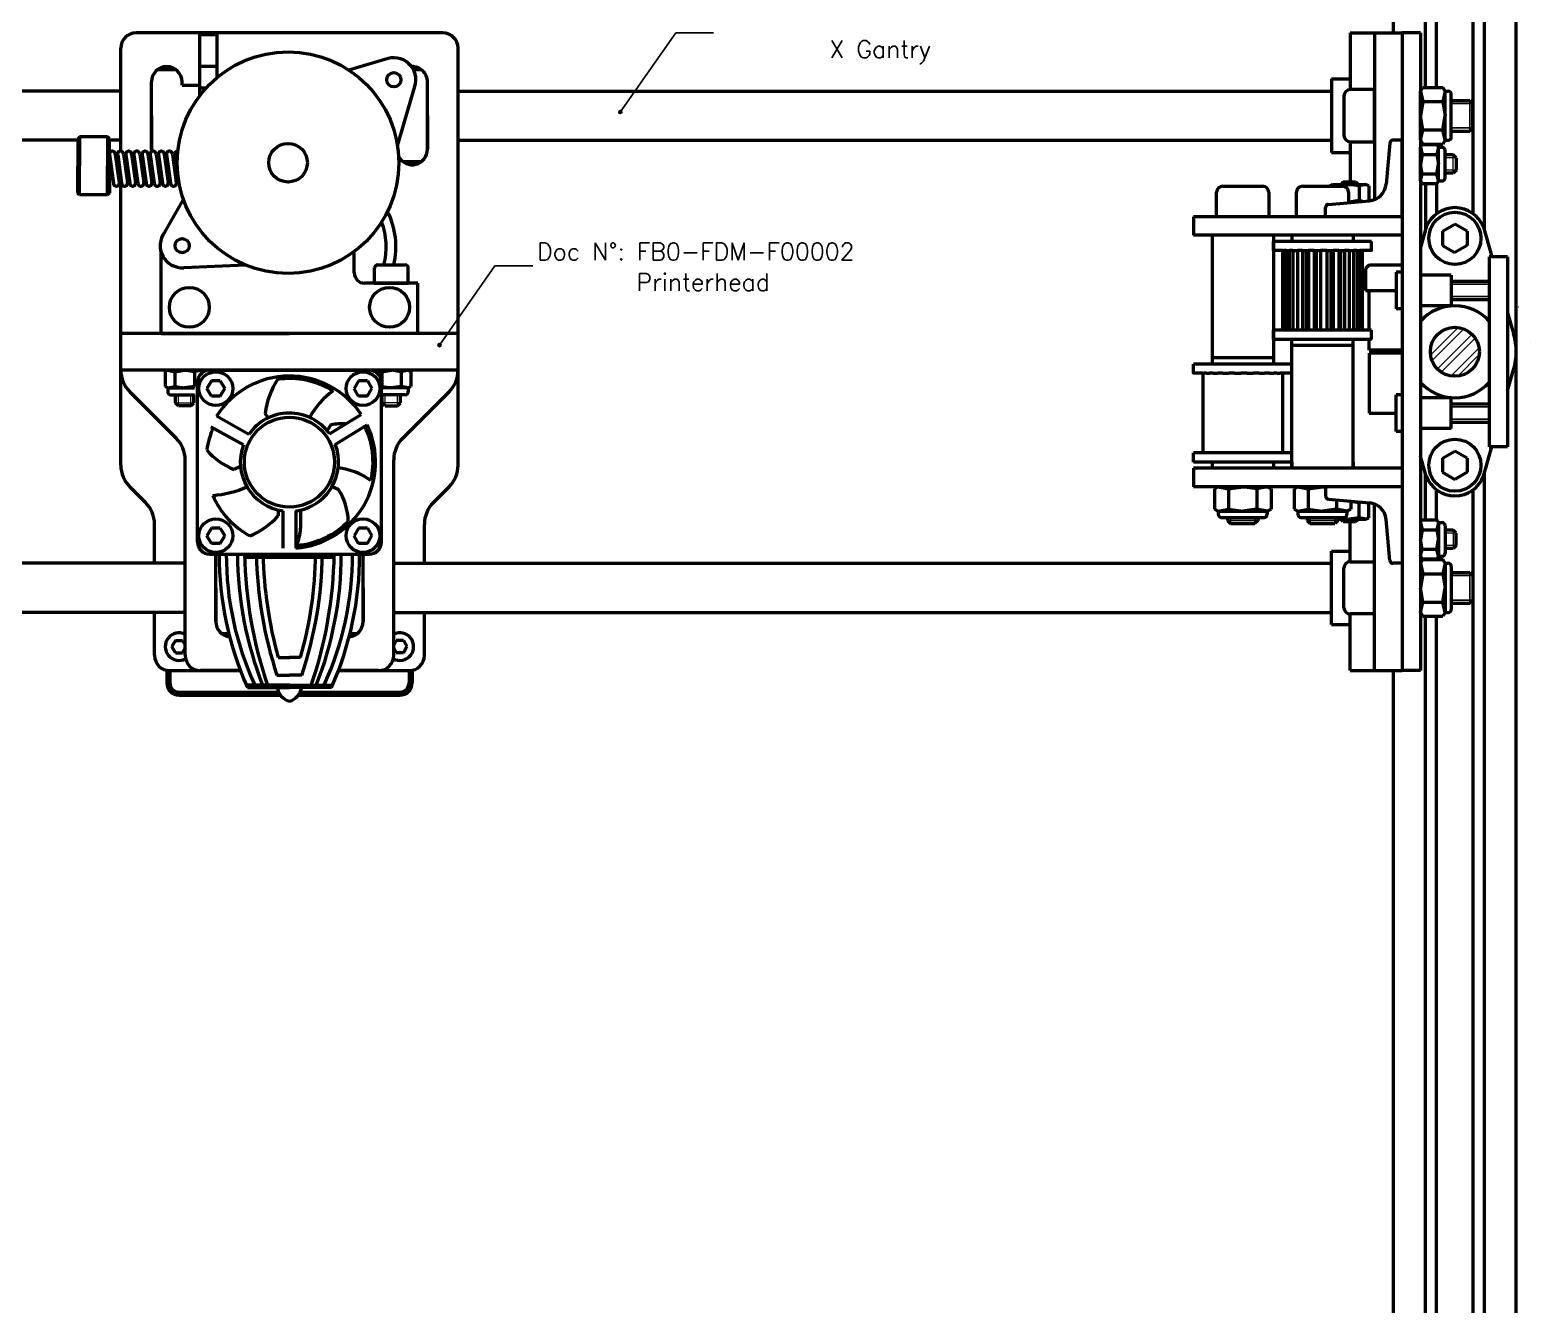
# Model space of a CAD drawing. Extents: x 21047 to 22882, y -7321 to -6014.
# Drawn here: x 21909 to 22153.6, y -6335.7 to -6127.8 of the extents above; entities that cross this region are included whole.
import ezdxf

# ---------------------------------------------------------------- set-up
doc = ezdxf.new("R2010")
doc.units = 0
doc.linetypes.add('CENTER', pattern=[50.8, 31.75, -6.35, 6.35, -6.35])
doc.linetypes.add('DASHED', pattern=[19.05, 12.7, -6.35])
for name, color, linetype, lineweight in [('Centro', 1, 'CENTER', 15), ('Cooler', 7, 'Continuous', 50), ('Extrusora', 4, 'Continuous', 50), ('Fixação e Transmissão', 5, 'Continuous', 50), ('Guias', 30, 'Continuous', 50), ('Hotend', 4, 'Continuous', 50), ('Linha tracejada', 254, 'DASHED', 15), ('Perfis e Cantoneiras', 2, 'Continuous', 50), ('Peças Usinadas', 120, 'Continuous', 50)]:
    doc.layers.add(name, color=color, linetype=linetype, lineweight=lineweight)
doc.layers.add('Cotas', color=90, linetype='Continuous')
doc.layers.add('Hachura', color=9, linetype='Continuous')
doc.styles.get("Standard").update_dxf_attribs({"font": 'romans.shx'})

msp = doc.modelspace()

# ---------------------------------------------------------------- hatches: boundary and pattern name
at = {"layer": 'Cotas'}
h = msp.add_hatch(color=256, dxfattribs=at)
h.dxf.hatch_style = 1
h.paths.add_polyline_path([(22005.441, -6141.201, 0.2411741), (22005.333, -6140.991, 0.6113775), (22004.923, -6141.201, 1), (22005.441, -6141.201)])
h = msp.add_hatch(color=256, dxfattribs=at)
h.dxf.hatch_style = 1
h.paths.add_polyline_path([(21975.971, -6179.201, 0.2411741), (21975.863, -6178.991, 0.6113775), (21975.453, -6179.201, 1), (21975.971, -6179.201)])
at = {"layer": 'Hachura'}
h = msp.add_hatch(dxfattribs=at)
h.set_pattern_fill('ANSI32', color=256, scale=0.25)
h.paths.add_polyline_path([(22145.242, -6180.29, 1), (22137.242, -6180.29, 1), (22145.242, -6180.29)])

# ---------------------------------------------------------------- linework, layer by layer
at = {"layer": 'Centro', "ltscale": 0.1}
for p, q in [((22151.646, -6173.04), (22151.627, -6173.04)), ((22153.627, -6178.752), (22153.644, -6178.752))]:
    msp.add_line(p, q, dxfattribs=at)
at = {"layer": 'Cooler'}
for p, q in [((21938.242, -6183.29), (21964.242, -6183.29)), ((21936.242, -6211.29), (21936.242, -6185.29)), ((21966.242, -6211.29), (21966.242, -6185.29)), ((21947.775, -6191.072), (21947.268, -6190.357)), ((21957.769, -6193.651), (21962.955, -6190.547)), ((21943.745, -6195.473), (21938.441, -6192.519)), ((21944.619, -6193.788), (21939.371, -6190.79)), ((21958.01, -6192.204), (21957.374, -6193.141)), ((21958.72, -6195.425), (21963.895, -6192.202)), ((21943.264, -6198.987), (21942.215, -6199.51)), ((21958.189, -6202.272), (21959.198, -6202.68)), ((21949.399, -6206.083), (21949.399, -6207.069)), ((21950.175, -6206.227), (21950.175, -6212.291)), ((21950.175, -6206.227), (21950.175, -6212.291)), ((21950.175, -6206.227), (21950.175, -6212.291)), ((21950.175, -6206.227), (21950.175, -6212.291)), ((21952.308, -6206.227), (21952.308, -6212.291)), ((21952.308, -6206.227), (21952.308, -6212.291)), ((21952.308, -6206.227), (21952.308, -6212.291)), ((21952.308, -6206.227), (21952.308, -6212.291)), ((21953.055, -6206.09), (21953.055, -6209.059)), ((21938.242, -6213.29), (21964.242, -6213.29)), ((21931.242, -6232.24), (21931.242, -6234.292)), ((21931.742, -6232.29), (21931.742, -6234.292)), ((21970.742, -6232.29), (21970.742, -6234.292)), ((21971.242, -6232.24), (21971.242, -6234.292)), ((21933.242, -6235.792), (21949.487, -6235.792)), ((21933.242, -6236.292), (21949.796, -6236.292)), ((21952.687, -6236.292), (21969.242, -6236.292)), ((21952.996, -6235.792), (21969.242, -6235.792))]:
    msp.add_line(p, q, dxfattribs=at)
msp.add_circle((21951.242, -6198.29), 7.34, dxfattribs=at)
for centre, radius, start, end in [((21938.242, -6185.29), 2, 90, 180), ((21964.242, -6185.29), 2, 0, 90), ((21951.242, -6198.29), 14.041, 33.46937, 147.71276), ((21960.253, -6191.959), 13.083, 146.83369, 172.96727), ((21951.242, -6198.29), 13.627, 58.55471, 98.18665), ((21966.223, -6197.398), 13.311, 126.25777, 151.26445), ((21951.242, -6198.29), 8.008, 35.40626, 145.78797), ((21951.242, -6198.29), 13.627, 155.87698, 171.62844), ((21951.242, -6198.29), 14.041, 274.35716, 25.69448), ((21960.066, -6205.014), 12.974, 88.30526, 99.11667), ((21951.242, -6198.29), 13.627, 347.27172, 25.50472), ((21951.242, -6198.29), 8.008, 159.40502, 262.34462), ((21951.242, -6198.29), 8.008, 277.65538, 20.96237), ((21946.709, -6188.559), 11.837, 220.87987, 247.68479), ((21957.499, -6211.413), 12.325, 55.19447, 82.08081), ((21937.634, -6187.614), 16.128, 273.9172, 294.44357), ((21950.501, -6208.274), 10.34, 1.6986, 32.74614), ((21951.242, -6198.29), 13.627, 203.41186, 241.73855), ((21940.045, -6198.605), 12.614, 292.09042, 317.85989), ((21951.242, -6198.29), 13.627, 275.14613, 314.75689), ((21941.249, -6208.032), 11.851, 341.14274, 355.02797), ((21938.242, -6211.29), 2, 180, 270), ((21964.242, -6211.29), 2, 270, 360), ((21933.242, -6234.292), 2, 180, 270), ((21933.242, -6234.292), 1.5, 180, 270), ((21969.242, -6234.292), 2, 270, 360), ((21969.242, -6234.292), 1.5, 270, 360)]:
    msp.add_arc(centre, radius, start, end, dxfattribs=at)
at = {"layer": 'Cotas'}
for p, q in [((22005.182, -6141.201), (22014.215, -6128.273)), ((22014.215, -6128.273), (22020.39, -6128.273)), ((21975.712, -6179.201), (21984.745, -6166.273)), ((21984.745, -6166.273), (21990.92, -6166.273))]:
    msp.add_line(p, q, dxfattribs=at)
for centre in [(22005.182, -6141.201), (21975.712, -6179.201)]:
    msp.add_circle(centre, 0.259, dxfattribs=at)
at = {"layer": 'Extrusora'}
for p, q in [((21936.621, -6128.574), (21939.426, -6128.574)), ((21936.621, -6138.543), (21936.621, -6128.574)), ((21939.426, -6128.574), (21939.426, -6135.603)), ((21939.426, -6133.772), (21936.621, -6133.772)), ((21966.818, -6132.644), (21960.919, -6134.358)), ((21936.621, -6137.274), (21937.678, -6137.274)), ((21968.867, -6146.724), (21971.685, -6137.047)), ((21917.021, -6145.258), (21916.739, -6145.539)), ((21916.739, -6145.539), (21916.739, -6149.983)), ((21917.021, -6145.258), (21917.021, -6149.983)), ((21921.605, -6145.258), (21917.021, -6145.258)), ((21921.605, -6145.258), (21921.605, -6149.983)), ((21921.887, -6145.539), (21921.605, -6145.258)), ((21921.887, -6149.983), (21921.887, -6145.539)), ((21921.904, -6148.879), (21922.005, -6148.879)), ((21921.911, -6148.197), (21922.549, -6152.806)), ((21922.853, -6148.052), (21923.492, -6152.666)), ((21922.968, -6148.879), (21923.335, -6148.879)), ((21923.241, -6148.197), (21923.879, -6152.806)), ((21924.183, -6148.052), (21924.822, -6152.666)), ((21924.298, -6148.879), (21924.665, -6148.879)), ((21924.571, -6148.197), (21925.209, -6152.806)), ((21925.513, -6148.052), (21926.152, -6152.666)), ((21925.628, -6148.879), (21925.995, -6148.879)), ((21925.901, -6148.197), (21926.539, -6152.806)), ((21926.843, -6148.052), (21927.482, -6152.666)), ((21926.958, -6148.879), (21927.325, -6148.879)), ((21927.231, -6148.197), (21927.869, -6152.806)), ((21928.174, -6148.052), (21928.812, -6152.666)), ((21928.288, -6148.879), (21928.656, -6148.879)), ((21928.561, -6148.197), (21929.199, -6152.806)), ((21929.504, -6148.052), (21930.142, -6152.666)), ((21929.618, -6148.879), (21929.986, -6148.879)), ((21929.891, -6148.197), (21930.529, -6152.806)), ((21930.834, -6148.052), (21931.472, -6152.666)), ((21930.948, -6148.879), (21931.316, -6148.879)), ((21931.221, -6148.197), (21931.86, -6152.806)), ((21932.164, -6148.052), (21932.802, -6152.666)), ((21932.278, -6148.879), (21932.646, -6148.879)), ((21932.551, -6148.197), (21933.19, -6152.806)), ((21916.739, -6154.427), (21916.739, -6149.983)), ((21917.021, -6154.708), (21917.021, -6149.983)), ((21921.605, -6154.708), (21921.605, -6149.983)), ((21921.887, -6149.983), (21921.887, -6154.427)), ((21921.904, -6151.087), (21922.311, -6151.087)), ((21923.273, -6151.087), (21923.641, -6151.087)), ((21924.603, -6151.087), (21924.971, -6151.087)), ((21925.933, -6151.087), (21926.301, -6151.087)), ((21927.264, -6151.087), (21927.631, -6151.087)), ((21928.594, -6151.087), (21928.961, -6151.087)), ((21929.924, -6151.087), (21930.291, -6151.087)), ((21931.254, -6151.087), (21931.622, -6151.087)), ((21932.584, -6151.087), (21932.952, -6151.087)), ((21917.021, -6154.708), (21916.739, -6154.427)), ((21921.605, -6154.708), (21917.021, -6154.708)), ((21921.887, -6154.427), (21921.605, -6154.708)), ((21930.906, -6160.8), (21933.978, -6155.48)), ((21930.328, -6169.107), (21930.328, -6164.072)), ((21944.091, -6166.149), (21934.021, -6166.576)), ((21961.807, -6167.417), (21961.807, -6163.946)), ((21930.328, -6177.29), (21930.328, -6169.107)), ((21972.155, -6169.107), (21963.498, -6169.107)), ((21972.155, -6177.29), (21972.155, -6169.107)), ((21930.328, -6177.29), (21951.242, -6177.29)), ((21972.155, -6177.29), (21951.242, -6177.29))]:
    msp.add_line(p, q, dxfattribs=at)
for centre, radius in [((21968.266, -6135.935), 1.162), ((21933.757, -6162.991), 1.162), ((21934.924, -6173.045), 3.249), ((21967.559, -6173.045), 3.249)]:
    msp.add_circle(centre, radius, dxfattribs=at)
for centre, radius, start, end in [((21968.266, -6135.935), 3.595, 341.97764, 113.74619), ((21922.371, -6148.055), 0.482, 0.32168, 197.08828), ((21923.701, -6148.055), 0.482, 0.32168, 197.08828), ((21925.031, -6148.055), 0.482, 0.32168, 197.08828), ((21926.362, -6148.055), 0.482, 0.32168, 197.08828), ((21927.692, -6148.055), 0.482, 0.32168, 197.08828), ((21929.022, -6148.055), 0.482, 0.32168, 197.08828), ((21930.352, -6148.055), 0.482, 0.32168, 197.08828), ((21931.682, -6148.055), 0.482, 0.32168, 197.08828), ((21933.012, -6148.055), 0.482, 86.00924, 197.08828), ((21923.031, -6152.806), 0.482, 179.94031, 16.90878), ((21924.361, -6152.806), 0.482, 179.94031, 16.90878), ((21925.691, -6152.806), 0.482, 179.94031, 16.90878), ((21927.021, -6152.806), 0.482, 179.94031, 16.90878), ((21928.351, -6152.806), 0.482, 179.94031, 16.90878), ((21929.681, -6152.806), 0.482, 179.94031, 16.90878), ((21931.011, -6152.806), 0.482, 179.94031, 16.90878), ((21932.341, -6152.806), 0.482, 179.94031, 16.90878), ((21933.672, -6152.806), 0.482, 179.94031, 224.06022), ((21955.786, -6163.182), 12.818, 346.80688, 26.75088), ((21933.757, -6162.991), 3.595, 142.44857, 274.21713), ((21955.786, -6163.182), 11.235, 344.90579, 21.1052), ((21963.498, -6167.417), 1.691, 180, 270)]:
    msp.add_arc(centre, radius, start, end, dxfattribs=at)
at = {"layer": 'Fixação e Transmissão'}
for p, q in [((22124.151, -6128.29), (22124.151, -6137.54)), ((22124.151, -6128.29), (22132.651, -6128.29)), ((22128.151, -6128.29), (22128.151, -6155.462)), ((22121.151, -6135.79), (22124.151, -6135.79)), ((22121.151, -6135.79), (22121.151, -6147.79)), ((22123.151, -6138.54), (22123.151, -6145.04)), ((22128.151, -6137.54), (22124.151, -6137.54)), ((22128.151, -6146.04), (22128.151, -6137.54)), ((22135.651, -6137.79), (22136.009, -6137.171)), ((22135.651, -6145.79), (22135.651, -6137.79)), ((22135.651, -6137.79), (22136.009, -6139.481)), ((22136.009, -6137.171), (22139.294, -6137.171)), ((22139.651, -6137.79), (22139.294, -6137.171)), ((22139.651, -6137.79), (22139.294, -6139.481)), ((22139.651, -6145.79), (22139.651, -6137.79)), ((22139.651, -6137.79), (22140.151, -6137.79)), ((22140.651, -6145.29), (22140.651, -6138.29)), ((22140.651, -6139.29), (22143.651, -6139.29)), ((22143.651, -6139.29), (22144.151, -6139.79)), ((22136.009, -6139.481), (22135.651, -6141.79)), ((22136.009, -6144.1), (22135.651, -6141.79)), ((22136.009, -6139.481), (22139.294, -6139.481)), ((22139.294, -6139.481), (22139.651, -6141.79)), ((22139.294, -6144.1), (22139.651, -6141.79)), ((22144.151, -6143.79), (22144.151, -6139.79)), ((22135.651, -6145.79), (22136.009, -6144.1)), ((22136.009, -6144.1), (22139.294, -6144.1)), ((22139.651, -6145.79), (22139.294, -6144.1)), ((22143.651, -6144.29), (22144.151, -6143.79)), ((22124.151, -6146.04), (22128.151, -6146.04)), ((22124.151, -6146.04), (22124.151, -6152.59)), ((22135.651, -6145.79), (22136.009, -6146.409)), ((22135.651, -6146.94), (22135.897, -6146.515)), ((22135.897, -6146.515), (22138.306, -6146.515)), ((22136.009, -6146.409), (22139.294, -6146.409)), ((22138.551, -6146.94), (22138.306, -6146.515)), ((22139.651, -6145.79), (22139.294, -6146.409)), ((22139.651, -6145.79), (22140.151, -6145.79)), ((22140.651, -6144.29), (22143.651, -6144.29)), ((22121.151, -6147.79), (22124.151, -6147.79)), ((22135.651, -6152.44), (22135.651, -6146.94)), ((22135.651, -6146.94), (22135.897, -6148.102)), ((22135.897, -6148.102), (22135.651, -6149.69)), ((22135.897, -6148.102), (22138.306, -6148.102)), ((22138.551, -6146.94), (22138.306, -6148.102)), ((22138.306, -6148.102), (22138.551, -6149.69)), ((22138.551, -6152.44), (22138.551, -6146.94)), ((22138.551, -6146.94), (22139.151, -6146.94)), ((22139.651, -6151.94), (22139.651, -6147.44)), ((22140.951, -6148.19), (22139.651, -6148.19)), ((22141.451, -6148.69), (22140.951, -6148.19)), ((22141.451, -6148.69), (22141.451, -6150.69)), ((22135.897, -6151.278), (22135.651, -6149.69)), ((22135.651, -6152.44), (22135.897, -6151.278)), ((22135.897, -6151.278), (22138.306, -6151.278)), ((22138.306, -6151.278), (22138.551, -6149.69)), ((22138.551, -6152.44), (22138.306, -6151.278)), ((22140.951, -6151.19), (22139.651, -6151.19)), ((22141.451, -6150.69), (22140.951, -6151.19)), ((22103.401, -6153.29), (22109.901, -6153.29)), ((22116.4, -6153.29), (22122.9, -6153.29)), ((22121.301, -6152.99), (22120.876, -6153.236)), ((22120.876, -6153.236), (22120.876, -6153.29)), ((22121.301, -6152.99), (22126.801, -6152.99)), ((22121.301, -6152.99), (22122.464, -6153.236)), ((22122.464, -6153.236), (22124.051, -6152.99)), ((22122.464, -6153.236), (22122.464, -6153.29)), ((22123.051, -6152.59), (22122.651, -6152.99)), ((22123.051, -6152.59), (22125.051, -6152.59)), ((22125.639, -6153.236), (22124.051, -6152.99)), ((22125.051, -6152.59), (22125.451, -6152.99)), ((22126.801, -6152.99), (22125.639, -6153.236)), ((22125.639, -6153.236), (22125.639, -6155.645)), ((22126.801, -6152.99), (22127.227, -6153.236)), ((22127.227, -6153.236), (22127.227, -6155.645)), ((22135.651, -6152.44), (22135.897, -6152.866)), ((22135.897, -6152.866), (22138.306, -6152.866)), ((22138.551, -6152.44), (22138.306, -6152.866)), ((22138.551, -6152.44), (22139.151, -6152.44)), ((22102.401, -6158.29), (22102.401, -6154.29)), ((22110.901, -6154.29), (22110.901, -6158.29)), ((22115.4, -6158.29), (22115.4, -6154.29)), ((22123.9, -6154.29), (22123.9, -6155.962)), ((22123.9, -6155.867), (22124.051, -6155.89)), ((22123.9, -6155.89), (22124.723, -6155.89)), ((22125.639, -6155.645), (22124.051, -6155.89)), ((22126.193, -6155.762), (22125.639, -6155.645)), ((22110.901, -6158.29), (22102.401, -6158.29)), ((22120.151, -6158.29), (22115.4, -6158.29)), ((22136.579, -6159.984), (22135.651, -6163.276)), ((22139.242, -6160.636), (22141.242, -6159.481)), ((22143.242, -6160.636), (22141.242, -6159.481)), ((22145.904, -6159.984), (22147.259, -6164.79)), ((22111.647, -6163.79), (22111.647, -6162.29)), ((22113.147, -6163.79), (22113.147, -6176.79)), ((22113.185, -6163.79), (22113.185, -6176.79)), ((22113.38, -6163.79), (22113.38, -6176.79)), ((22113.719, -6163.79), (22113.719, -6176.79)), ((22114.22, -6163.79), (22114.22, -6176.79)), ((22114.833, -6163.79), (22114.833, -6176.79)), ((22115.591, -6163.79), (22115.591, -6176.79)), ((22116.418, -6163.79), (22116.418, -6176.79)), ((22116.982, -6163.79), (22116.982, -6176.79)), ((22117.359, -6163.79), (22117.359, -6176.79)), ((22118.319, -6163.79), (22118.319, -6176.79)), ((22118.599, -6163.79), (22118.599, -6176.79)), ((22119.319, -6163.79), (22119.319, -6176.79)), ((22119.351, -6163.79), (22119.351, -6176.79)), ((22120.35, -6163.79), (22120.35, -6176.79)), ((22121.032, -6163.79), (22121.032, -6176.79)), ((22121.372, -6163.79), (22121.372, -6176.79)), ((22122.313, -6163.79), (22122.313, -6176.79)), ((22122.609, -6163.79), (22122.609, -6176.79)), ((22123.224, -6163.79), (22123.224, -6176.79)), ((22124.014, -6163.79), (22124.014, -6176.79)), ((22124.726, -6163.79), (22124.726, -6176.79)), ((22125.288, -6163.79), (22125.288, -6176.79)), ((22125.731, -6163.79), (22125.731, -6176.79)), ((22126.01, -6163.79), (22126.01, -6176.79)), ((22126.14, -6163.79), (22126.14, -6176.79)), ((22126.147, -6163.79), (22126.147, -6176.79)), ((22127.647, -6163.79), (22127.647, -6162.29)), ((22139.242, -6162.945), (22141.242, -6164.1)), ((22143.242, -6162.945), (22141.242, -6164.1)), ((22143.242, -6162.945), (22143.242, -6162.945)), ((21965.617, -6166.107), (21970.117, -6166.107)), ((22132.651, -6166.173), (22127.498, -6166.173)), ((22126.674, -6166.996), (22126.674, -6170.29)), ((22131.651, -6167.29), (22131.651, -6173.29)), ((22132.651, -6167.29), (22131.651, -6167.29)), ((22140.651, -6167.79), (22135.651, -6167.79)), ((22140.651, -6167.79), (22140.651, -6172.79)), ((21965.117, -6169.107), (21970.617, -6169.107)), ((22126.674, -6170.29), (22131.651, -6170.29)), ((22127.242, -6170.29), (22131.651, -6170.29)), ((22127.242, -6176.79), (22127.242, -6170.29)), ((22140.651, -6168.79), (22146.832, -6168.79)), ((22132.651, -6173.29), (22131.651, -6173.29)), ((22140.651, -6172.79), (22135.651, -6172.79)), ((22140.651, -6171.79), (22146.832, -6171.79)), ((22149.832, -6173.918), (22150.791, -6177.324)), ((22111.647, -6178.29), (22111.647, -6176.79)), ((22127.242, -6180.04), (22127.242, -6178.29)), ((22127.647, -6178.29), (22127.647, -6176.79)), ((22132.651, -6180.04), (22127.242, -6180.04)), ((22132.651, -6180.54), (22127.242, -6180.54)), ((22127.242, -6180.54), (22127.242, -6190.29)), ((21931.405, -6183.29), (21930.98, -6183.536)), ((21931.405, -6183.29), (21936.905, -6183.29)), ((21931.405, -6183.29), (21932.568, -6183.536)), ((21932.568, -6183.536), (21934.155, -6183.29)), ((21935.743, -6183.536), (21934.155, -6183.29)), ((21936.905, -6183.29), (21935.743, -6183.536)), ((21936.905, -6183.29), (21937.108, -6183.407)), ((21965.117, -6183.29), (21964.915, -6183.407)), ((21970.617, -6183.29), (21965.117, -6183.29)), ((21965.117, -6183.29), (21966.279, -6183.536)), ((21966.279, -6183.536), (21967.867, -6183.29)), ((21969.455, -6183.536), (21967.867, -6183.29)), ((21970.617, -6183.29), (21969.455, -6183.536)), ((21970.617, -6183.29), (21971.042, -6183.536)), ((22098.648, -6183.79), (22098.648, -6182.29)), ((22114.648, -6183.79), (22114.648, -6182.29)), ((22149.832, -6186.662), (22150.791, -6183.257)), ((21930.98, -6183.536), (21930.98, -6185.945)), ((21932.568, -6183.536), (21932.568, -6185.945)), ((21935.743, -6183.536), (21935.743, -6185.945)), ((21938.52, -6185.04), (21937.798, -6186.29)), ((21939.963, -6185.04), (21940.685, -6186.29)), ((21962.52, -6185.04), (21961.798, -6186.29)), ((21963.963, -6185.04), (21964.685, -6186.29)), ((21966.279, -6183.536), (21966.279, -6185.945)), ((21969.455, -6183.536), (21969.455, -6185.945)), ((21971.042, -6183.536), (21971.042, -6185.945)), ((22100.148, -6183.79), (22100.148, -6196.79)), ((22113.148, -6183.79), (22113.148, -6196.79)), ((21931.405, -6186.19), (21930.98, -6185.945)), ((21931.405, -6186.19), (21932.568, -6185.945)), ((21931.405, -6186.19), (21935.781, -6186.19)), ((21931.405, -6186.19), (21931.405, -6186.79)), ((21931.905, -6187.29), (21935.781, -6187.29)), ((21932.568, -6185.945), (21934.155, -6186.19)), ((21932.655, -6188.607), (21932.655, -6187.29)), ((21935.743, -6185.945), (21934.155, -6186.19)), ((21935.655, -6188.607), (21935.655, -6187.29)), ((21935.781, -6185.953), (21935.743, -6185.945)), ((21938.52, -6187.54), (21937.798, -6186.29)), ((21938.52, -6187.54), (21938.52, -6187.54)), ((21939.963, -6187.54), (21940.685, -6186.29)), ((21962.52, -6187.54), (21961.798, -6186.29)), ((21962.52, -6187.54), (21962.52, -6187.54)), ((21963.963, -6187.54), (21964.685, -6186.29)), ((21966.242, -6185.953), (21966.279, -6185.945)), ((21970.617, -6186.19), (21966.242, -6186.19)), ((21970.117, -6187.29), (21966.242, -6187.29)), ((21966.279, -6185.945), (21967.867, -6186.19)), ((21966.367, -6188.607), (21966.367, -6187.29)), ((21969.455, -6185.945), (21967.867, -6186.19)), ((21969.367, -6188.607), (21969.367, -6187.29)), ((21970.617, -6186.19), (21969.455, -6185.945)), ((21970.617, -6186.19), (21971.042, -6185.945)), ((21970.617, -6186.19), (21970.617, -6186.79)), ((22131.651, -6193.29), (22131.651, -6187.29)), ((22132.651, -6187.29), (22131.651, -6187.29)), ((22140.651, -6187.79), (22135.651, -6187.79)), ((22140.651, -6192.79), (22140.651, -6187.79)), ((21933.155, -6189.107), (21932.655, -6188.607)), ((21935.155, -6189.107), (21933.155, -6189.107)), ((21935.155, -6189.107), (21935.655, -6188.607)), ((21966.867, -6189.107), (21966.367, -6188.607)), ((21966.867, -6189.107), (21968.867, -6189.107)), ((21968.867, -6189.107), (21969.367, -6188.607)), ((22127.242, -6190.29), (22131.651, -6190.29)), ((22140.651, -6188.79), (22146.832, -6188.79)), ((22140.651, -6192.79), (22135.651, -6192.79)), ((22140.651, -6191.79), (22146.832, -6191.79)), ((22132.651, -6193.29), (22131.651, -6193.29)), ((22098.648, -6198.29), (22098.648, -6196.79)), ((22114.648, -6198.29), (22114.648, -6196.79)), ((22136.579, -6200.596), (22135.651, -6197.305)), ((22139.242, -6197.636), (22141.242, -6196.481)), ((22143.242, -6197.636), (22141.242, -6196.481)), ((22145.904, -6200.596), (22147.259, -6195.79)), ((22139.242, -6199.945), (22141.242, -6201.1)), ((22143.242, -6199.945), (22141.242, -6201.1)), ((22143.242, -6199.945), (22143.242, -6199.945)), ((22102.648, -6202.29), (22102.029, -6202.647)), ((22102.029, -6202.647), (22102.029, -6205.933)), ((22102.648, -6202.29), (22110.648, -6202.29)), ((22102.648, -6202.29), (22104.339, -6202.647)), ((22104.339, -6202.647), (22106.648, -6202.29)), ((22104.339, -6202.647), (22104.339, -6205.933)), ((22108.958, -6202.647), (22106.648, -6202.29)), ((22110.648, -6202.29), (22108.958, -6202.647)), ((22108.958, -6202.647), (22108.958, -6205.933)), ((22110.648, -6202.29), (22111.267, -6202.647)), ((22111.267, -6202.647), (22111.267, -6205.933)), ((22115.647, -6202.29), (22115.028, -6202.647)), ((22115.028, -6202.647), (22115.028, -6205.933)), ((22115.647, -6202.29), (22120.151, -6202.29)), ((22115.647, -6202.29), (22117.338, -6202.647)), ((22117.338, -6202.647), (22119.647, -6202.29)), ((22117.338, -6202.647), (22117.338, -6205.933)), ((22120.151, -6202.368), (22119.647, -6202.29)), ((22121.956, -6204.448), (22121.956, -6205.933)), ((22124.266, -6204.65), (22124.266, -6205.933)), ((22125.639, -6204.936), (22124.266, -6204.723)), ((22126.193, -6204.819), (22125.639, -6204.936)), ((22125.639, -6207.345), (22125.639, -6204.936)), ((22127.227, -6207.345), (22127.227, -6204.936)), ((22128.151, -6232.29), (22128.151, -6205.119)), ((22150.731, -6203.287), (22150.731, -6203.287)), ((22102.648, -6206.29), (22102.029, -6205.933)), ((22102.648, -6206.29), (22104.339, -6205.933)), ((22102.648, -6206.29), (22110.648, -6206.29)), ((22102.648, -6206.29), (22102.648, -6206.79)), ((22103.148, -6207.29), (22110.148, -6207.29)), ((22104.148, -6207.29), (22104.148, -6207.79)), ((22104.148, -6207.79), (22104.648, -6208.29)), ((22104.339, -6205.933), (22106.648, -6206.29)), ((22108.958, -6205.933), (22106.648, -6206.29)), ((22109.148, -6207.79), (22108.648, -6208.29)), ((22110.648, -6206.29), (22108.958, -6205.933)), ((22109.148, -6207.29), (22109.148, -6207.79)), ((22110.648, -6206.29), (22111.267, -6205.933)), ((22110.648, -6206.29), (22110.648, -6206.79)), ((22115.647, -6206.29), (22115.028, -6205.933)), ((22115.647, -6206.29), (22117.338, -6205.933)), ((22115.647, -6206.29), (22123.647, -6206.29)), ((22115.647, -6206.29), (22115.647, -6206.79)), ((22116.147, -6207.29), (22123.147, -6207.29)), ((22117.147, -6207.29), (22117.147, -6207.79)), ((22117.147, -6207.79), (22117.647, -6208.29)), ((22117.338, -6205.933), (22119.647, -6206.29)), ((22121.956, -6205.933), (22119.647, -6206.29)), ((22122.147, -6207.79), (22121.647, -6208.29)), ((22123.647, -6206.29), (22121.956, -6205.933)), ((22122.147, -6207.29), (22122.147, -6207.79)), ((22122.147, -6207.411), (22122.464, -6207.345)), ((22122.147, -6207.59), (22126.801, -6207.59)), ((22122.464, -6207.345), (22122.464, -6207.29)), ((22122.464, -6207.345), (22124.051, -6207.59)), ((22123.051, -6207.99), (22122.651, -6207.59)), ((22123.647, -6206.29), (22124.266, -6205.933)), ((22123.647, -6206.29), (22123.647, -6206.79)), ((22125.639, -6207.345), (22124.051, -6207.59)), ((22125.051, -6207.99), (22125.451, -6207.59)), ((22126.801, -6207.59), (22125.639, -6207.345)), ((22126.801, -6207.59), (22127.227, -6207.345)), ((22135.651, -6208.14), (22135.897, -6207.715)), ((22135.897, -6207.715), (22138.306, -6207.715)), ((22138.551, -6208.14), (22138.306, -6207.715)), ((21938.52, -6209.04), (21937.798, -6210.29)), ((21938.52, -6211.54), (21937.798, -6210.29)), ((21939.963, -6209.04), (21940.685, -6210.29)), ((21939.963, -6211.54), (21940.685, -6210.29)), ((21962.52, -6209.04), (21961.798, -6210.29)), ((21962.52, -6211.54), (21961.798, -6210.29)), ((21963.963, -6209.04), (21964.685, -6210.29)), ((21963.963, -6211.54), (21964.685, -6210.29)), ((22104.648, -6208.29), (22108.648, -6208.29)), ((22117.647, -6208.29), (22121.647, -6208.29)), ((22123.051, -6207.99), (22125.051, -6207.99)), ((22124.151, -6214.54), (22124.151, -6207.99)), ((22135.651, -6208.14), (22135.651, -6213.64)), ((22135.651, -6208.14), (22135.897, -6209.302)), ((22135.897, -6209.302), (22135.651, -6210.89)), ((22135.897, -6209.302), (22138.306, -6209.302)), ((22138.551, -6208.14), (22138.306, -6209.302)), ((22138.306, -6209.302), (22138.551, -6210.89)), ((22138.551, -6208.14), (22138.551, -6213.64)), ((22138.551, -6208.14), (22139.151, -6208.14)), ((22139.651, -6208.64), (22139.651, -6213.14)), ((22140.951, -6209.39), (22139.651, -6209.39)), ((22141.451, -6209.89), (22140.951, -6209.39)), ((22141.451, -6211.89), (22141.451, -6209.89)), ((21938.52, -6211.54), (21938.52, -6211.54)), ((21962.52, -6211.54), (21962.52, -6211.54)), ((22135.897, -6212.478), (22135.651, -6210.89)), ((22135.651, -6213.64), (22135.897, -6212.478)), ((22135.897, -6212.478), (22138.306, -6212.478)), ((22138.306, -6212.478), (22138.551, -6210.89)), ((22138.551, -6213.64), (22138.306, -6212.478)), ((22140.951, -6212.39), (22139.651, -6212.39)), ((22141.451, -6211.89), (22140.951, -6212.39)), ((22121.151, -6212.79), (22124.151, -6212.79)), ((22121.151, -6224.79), (22121.151, -6212.79)), ((22124.151, -6214.54), (22128.151, -6214.54)), ((22135.651, -6213.64), (22135.897, -6214.066)), ((22135.651, -6214.79), (22136.009, -6214.171)), ((22135.651, -6214.79), (22135.651, -6222.79)), ((22135.651, -6214.79), (22136.009, -6216.481)), ((22135.897, -6214.066), (22138.306, -6214.066)), ((22136.009, -6214.171), (22139.294, -6214.171)), ((22138.551, -6213.64), (22138.306, -6214.066)), ((22138.551, -6213.64), (22139.151, -6213.64)), ((22139.651, -6214.79), (22139.294, -6214.171)), ((22139.651, -6214.79), (22139.294, -6216.481)), ((22139.651, -6214.79), (22139.651, -6222.79)), ((22139.651, -6214.79), (22140.151, -6214.79)), ((22123.151, -6222.04), (22123.151, -6215.54)), ((22136.009, -6216.481), (22135.651, -6218.79)), ((22136.009, -6216.481), (22139.294, -6216.481)), ((22139.294, -6216.481), (22139.651, -6218.79)), ((22140.651, -6215.29), (22140.651, -6222.29)), ((22140.651, -6216.29), (22143.651, -6216.29)), ((22143.651, -6216.29), (22144.151, -6216.79)), ((22144.151, -6216.79), (22144.151, -6220.79)), ((22136.009, -6221.1), (22135.651, -6218.79)), ((22139.294, -6221.1), (22139.651, -6218.79)), ((22135.651, -6222.79), (22136.009, -6221.1)), ((22136.009, -6221.1), (22139.294, -6221.1)), ((22139.651, -6222.79), (22139.294, -6221.1)), ((22140.651, -6221.29), (22143.651, -6221.29)), ((22143.651, -6221.29), (22144.151, -6220.79)), ((22121.151, -6224.79), (22124.151, -6224.79)), ((22124.151, -6232.29), (22124.151, -6223.04)), ((22128.151, -6223.04), (22124.151, -6223.04)), ((22135.651, -6222.79), (22136.009, -6223.409)), ((22136.009, -6223.409), (22139.294, -6223.409)), ((22139.651, -6222.79), (22139.294, -6223.409)), ((22139.651, -6222.79), (22140.151, -6222.79)), ((21932.664, -6227.367), (21932.087, -6228.367)), ((21933.819, -6227.367), (21934.242, -6228.099)), ((21968.664, -6227.367), (21968.242, -6228.099)), ((21969.819, -6227.367), (21970.396, -6228.367)), ((21932.664, -6229.367), (21932.087, -6228.367)), ((21933.819, -6229.367), (21934.242, -6228.635)), ((21933.819, -6229.367), (21933.819, -6229.367)), ((21968.664, -6229.367), (21968.242, -6228.635)), ((21968.664, -6229.367), (21968.664, -6229.367)), ((21969.819, -6229.367), (21970.396, -6228.367)), ((22124.151, -6232.29), (22132.651, -6232.29))]:
    msp.add_line(p, q, dxfattribs=at)
at = {"layer": 'Fixação e Transmissão', "color": 7, "ltscale": 0.1}
for p, q in [((22101.648, -6161.29), (22101.648, -6181.29)), ((22111.648, -6161.29), (22111.648, -6181.29)), ((22114.647, -6161.29), (22114.647, -6162.29)), ((22124.647, -6161.29), (22124.647, -6162.29)), ((22114.647, -6179.29), (22114.647, -6178.29)), ((22124.647, -6179.29), (22124.647, -6178.29)), ((22114.647, -6199.29), (22114.647, -6179.29)), ((22124.647, -6199.29), (22124.647, -6179.29)), ((22101.648, -6181.29), (22101.648, -6182.29)), ((22111.648, -6181.29), (22111.648, -6182.29)), ((22101.648, -6198.29), (22101.648, -6199.29)), ((22111.648, -6198.29), (22111.648, -6199.29)), ((22114.647, -6198.29), (22114.647, -6199.29)), ((22124.647, -6198.29), (22124.647, -6199.29))]:
    msp.add_line(p, q, dxfattribs=at)
at = {"layer": 'Fixação e Transmissão', "color": 7}
for p, q in [((22111.648, -6161.29), (22101.648, -6161.29)), ((22124.647, -6161.29), (22114.647, -6161.29)), ((22124.647, -6162.29), (22114.647, -6162.29)), ((22124.647, -6178.29), (22114.647, -6178.29)), ((22124.647, -6179.29), (22114.647, -6179.29)), ((22111.648, -6181.29), (22101.648, -6181.29)), ((22111.648, -6182.29), (22101.648, -6182.29)), ((22111.648, -6198.29), (22101.648, -6198.29)), ((22111.648, -6199.29), (22101.648, -6199.29)), ((22124.647, -6199.29), (22114.647, -6199.29)), ((22124.647, -6199.29), (22114.647, -6199.29))]:
    msp.add_line(p, q, dxfattribs=at)
at = {"layer": 'Fixação e Transmissão', "ltscale": 0.1}
for p, q in [((22139.242, -6160.636), (22139.242, -6162.945)), ((22143.242, -6160.636), (22143.242, -6162.945)), ((21965.117, -6169.107), (21965.117, -6166.607)), ((21970.617, -6169.107), (21970.617, -6166.607)), ((21939.963, -6185.04), (21938.52, -6185.04)), ((21963.963, -6185.04), (21962.52, -6185.04)), ((21939.963, -6187.54), (21938.52, -6187.54)), ((21963.963, -6187.54), (21962.52, -6187.54)), ((22139.242, -6197.636), (22139.242, -6199.945)), ((22143.242, -6197.636), (22143.242, -6199.945)), ((21939.963, -6209.04), (21938.52, -6209.04)), ((21963.963, -6209.04), (21962.52, -6209.04)), ((21939.963, -6211.54), (21938.52, -6211.54)), ((21963.963, -6211.54), (21962.52, -6211.54)), ((21932.664, -6227.367), (21933.819, -6227.367)), ((21969.819, -6227.367), (21968.664, -6227.367)), ((21932.664, -6229.367), (21933.819, -6229.367)), ((21969.819, -6229.367), (21968.664, -6229.367))]:
    msp.add_line(p, q, dxfattribs=at)
at = {"layer": 'Fixação e Transmissão', "flags": 128}
for points in [[(22127.647, -6162.29), (22111.647, -6162.29)], [(22127.647, -6176.79), (22111.647, -6176.79)], [(22127.647, -6178.29), (22111.647, -6178.29)], [(22114.648, -6182.29), (22098.648, -6182.29)], [(22114.648, -6196.79), (22098.648, -6196.79)], [(22114.648, -6198.29), (22098.648, -6198.29)]]:
    msp.add_lwpolyline(points, dxfattribs=at)
at = {"layer": 'Fixação e Transmissão'}
for centre, radius in [((22141.242, -6161.79), 4.25), ((21939.242, -6186.29), 2.75), ((21963.242, -6186.29), 2.75), ((22141.242, -6198.79), 4.25), ((21939.242, -6210.29), 2.75), ((21963.242, -6210.29), 2.75)]:
    msp.add_circle(centre, radius, dxfattribs=at)
for centre, radius, start, end in [((22124.151, -6138.54), 1, 90, 180), ((22140.151, -6138.29), 0.5, 0, 90), ((22124.151, -6145.04), 1, 180, 270), ((22140.151, -6145.29), 0.5, 270, 360), ((22139.151, -6147.44), 0.5, 0, 90), ((22103.401, -6154.29), 1, 90, 180), ((22109.901, -6154.29), 1, 0, 90), ((22116.4, -6154.29), 1, 90, 180), ((22122.9, -6154.29), 1, 0, 90), ((22139.151, -6151.94), 0.5, 270, 360), ((22141.242, -6161.79), 5, 21.17688, 158.82312), ((21965.617, -6166.607), 0.5, 90, 180), ((21970.117, -6166.607), 0.5, 360, 90), ((22127.498, -6166.996), 0.824, 90, 180), ((22141.242, -6180.29), 10, 342.74363, 17.25637), ((21931.905, -6186.79), 0.5, 180, 270), ((21970.117, -6186.79), 0.5, 270, 360), ((22141.242, -6198.79), 5, 201.17688, 338.82312), ((22103.148, -6206.79), 0.5, 180, 270), ((22110.148, -6206.79), 0.5, 270, 360), ((22116.147, -6206.79), 0.5, 180, 270), ((22123.147, -6206.79), 0.5, 270, 360), ((22139.151, -6208.64), 0.5, 0, 90), ((22124.151, -6215.54), 1, 90, 180), ((22139.151, -6213.14), 0.5, 270, 360), ((22140.151, -6215.29), 0.5, 0, 90), ((22124.151, -6222.04), 1, 180, 270), ((22140.151, -6222.29), 0.5, 270, 360), ((21933.242, -6228.367), 2.25, 63.6122, 298.20473), ((21969.242, -6228.367), 2.25, 241.79527, 116.3878)]:
    msp.add_arc(centre, radius, start, end, dxfattribs=at)
for points, degree in [([(22113.185, -6163.79), (22111.647, -6163.79), (22111.647, -6163.79)], 2), ([(22113.185, -6163.79), (22113.242, -6163.79), (22113.38, -6163.79)], 2), ([(22113.719, -6163.79), (22113.513, -6163.79), (22113.38, -6163.79)], 2), ([(22113.719, -6163.79), (22113.933, -6163.79), (22114.22, -6163.79)], 2), ([(22114.833, -6163.79), (22114.496, -6163.79), (22114.22, -6163.79)], 2), ([(22114.833, -6163.79), (22115.183, -6163.79), (22115.591, -6163.79)], 2), ([(22116.418, -6163.79), (22115.983, -6163.79), (22115.591, -6163.79)], 2), ([(22116.418, -6163.79), (22116.871, -6163.79), (22117.359, -6163.79)], 2), ([(22118.319, -6163.79), (22117.828, -6163.79), (22117.359, -6163.79)], 2), ([(22118.319, -6163.79), (22118.83, -6163.79), (22119.351, -6163.79)], 2), ([(22120.35, -6163.79), (22119.351, -6163.79)], 1), ([(22120.35, -6163.79), (22120.869, -6163.79), (22121.372, -6163.79)], 2), ([(22122.313, -6163.79), (22121.855, -6163.79), (22121.372, -6163.79)], 2), ([(22122.313, -6163.79), (22122.788, -6163.79), (22123.224, -6163.79)], 2), ([(22124.014, -6163.79), (22123.643, -6163.79), (22123.224, -6163.79)], 2), ([(22124.014, -6163.79), (22124.4, -6163.79), (22124.726, -6163.79)], 2), ([(22125.288, -6163.79), (22125.039, -6163.79), (22124.726, -6163.79)], 2), ([(22125.288, -6163.79), (22125.547, -6163.79), (22125.731, -6163.79)], 2), ([(22126.01, -6163.79), (22125.907, -6163.79), (22125.731, -6163.79)], 2), ([(22126.01, -6163.79), (22126.116, -6163.79), (22126.14, -6163.79)], 2), ([(22127.647, -6163.79), (22127.647, -6163.79), (22126.14, -6163.79)], 2), ([(22100.186, -6183.79), (22098.648, -6183.79), (22098.648, -6183.79)], 2), ([(22100.186, -6183.79), (22100.243, -6183.79), (22100.381, -6183.79)], 2), ([(22100.72, -6183.79), (22100.514, -6183.79), (22100.381, -6183.79)], 2), ([(22100.72, -6183.79), (22100.934, -6183.79), (22101.221, -6183.79)], 2), ([(22101.834, -6183.79), (22101.497, -6183.79), (22101.221, -6183.79)], 2), ([(22101.834, -6183.79), (22102.184, -6183.79), (22102.592, -6183.79)], 2), ([(22103.419, -6183.79), (22102.984, -6183.79), (22102.592, -6183.79)], 2), ([(22103.419, -6183.79), (22103.872, -6183.79), (22104.36, -6183.79)], 2), ([(22105.32, -6183.79), (22104.829, -6183.79), (22104.36, -6183.79)], 2), ([(22105.32, -6183.79), (22105.831, -6183.79), (22106.352, -6183.79)], 2), ([(22107.351, -6183.79), (22106.352, -6183.79)], 1), ([(22107.351, -6183.79), (22107.87, -6183.79), (22108.373, -6183.79)], 2), ([(22109.314, -6183.79), (22108.856, -6183.79), (22108.373, -6183.79)], 2), ([(22109.314, -6183.79), (22109.789, -6183.79), (22110.225, -6183.79)], 2), ([(22111.015, -6183.79), (22110.644, -6183.79), (22110.225, -6183.79)], 2), ([(22111.015, -6183.79), (22111.401, -6183.79), (22111.727, -6183.79)], 2), ([(22112.289, -6183.79), (22112.04, -6183.79), (22111.727, -6183.79)], 2), ([(22112.289, -6183.79), (22112.548, -6183.79), (22112.732, -6183.79)], 2), ([(22113.011, -6183.79), (22112.908, -6183.79), (22112.732, -6183.79)], 2), ([(22113.011, -6183.79), (22113.117, -6183.79), (22113.141, -6183.79)], 2), ([(22114.648, -6183.79), (22114.648, -6183.79), (22113.141, -6183.79)], 2)]:
    msp.add_open_spline(points, degree=degree, dxfattribs=at)
at = {"layer": 'Guias'}
for p, q in [((21932.742, -6134.29), (21929.742, -6134.29)), ((21972.742, -6134.29), (21971.463, -6134.29)), ((21972.742, -6149.29), (21969.742, -6149.29)), ((21941.373, -6226.29), (21940.242, -6226.29)), ((21962.242, -6226.29), (21961.11, -6226.29))]:
    msp.add_line(p, q, dxfattribs=at)
msp.add_circle((22141.242, -6180.29), 4, dxfattribs=at)
for centre, radius, start, end in [((21929.742, -6148.29), 1, 266.16501, 270), ((22141.242, -6180.29), 7.5, 41.81226, 138.18969), ((22141.242, -6180.29), 7.5, 221.81031, 318.18774)]:
    msp.add_arc(centre, radius, start, end, dxfattribs=at)
at = {"layer": 'Hachura'}
for p, q in [((22143.651, -6144.29), (22143.651, -6139.29)), ((22140.651, -6139.79), (22144.151, -6139.79)), ((22140.651, -6143.79), (22143.651, -6143.79)), ((22140.651, -6169.29), (22146.832, -6169.29)), ((22140.651, -6171.29), (22146.832, -6171.29)), ((22140.651, -6189.29), (22146.832, -6189.29)), ((22140.651, -6191.29), (22146.832, -6191.29)), ((22104.148, -6207.79), (22109.148, -6207.79)), ((22104.648, -6207.29), (22104.648, -6208.29)), ((22108.648, -6207.29), (22108.648, -6208.29)), ((22117.147, -6207.79), (22122.147, -6207.79)), ((22117.647, -6207.29), (22117.647, -6208.29)), ((22121.647, -6207.29), (22121.647, -6208.29)), ((22140.651, -6216.79), (22143.651, -6216.79)), ((22143.651, -6216.29), (22143.651, -6221.29)), ((22140.651, -6220.79), (22144.151, -6220.79))]:
    msp.add_line(p, q, dxfattribs=at)
at = {"layer": 'Hotend'}
for p, q in [((21949.427, -6230.15), (21951.242, -6230.15)), ((21953.056, -6230.15), (21951.242, -6230.15)), ((21951.242, -6234.638), (21944.209, -6234.638)), ((21945.591, -6234.638), (21945.994, -6235.04)), ((21946.871, -6234.638), (21947.274, -6235.04)), ((21947.679, -6234.638), (21948.081, -6235.04)), ((21949.203, -6233.002), (21951.242, -6233.002)), ((21953.28, -6233.002), (21951.242, -6233.002)), ((21951.242, -6234.638), (21958.274, -6234.638)), ((21954.805, -6234.638), (21954.402, -6235.04)), ((21955.612, -6234.638), (21955.21, -6235.04)), ((21956.892, -6234.638), (21956.49, -6235.04)), ((21944.386, -6235.04), (21951.242, -6235.04)), ((21958.097, -6235.04), (21951.242, -6235.04))]:
    msp.add_line(p, q, dxfattribs=at)
for centre, radius, start, end in [((21992.918, -6213.432), 53.124, 179.84699, 204.00078), ((21991.237, -6213.542), 50.285, 179.71289, 204.80428), ((22000.451, -6213.316), 57.666, 179.97445, 201.69981), ((22013.506, -6212.078), 69.586, 180.99787, 198.91671), ((22011.433, -6212.304), 65.582, 180.86137, 198.39702), ((22012.534, -6212.304), 65.582, 180.86137, 195.78968), ((21889.949, -6212.304), 65.582, 344.21032, 359.13863), ((21891.05, -6212.304), 65.582, 341.60298, 359.13863), ((21888.977, -6212.078), 69.586, 341.08329, 359.00213), ((21902.032, -6213.316), 57.666, 338.30019, 0.02555), ((21911.246, -6213.542), 50.285, 335.19572, 0.28711), ((21909.566, -6213.432), 53.124, 335.99922, 0.15301), ((21952.081, -6234.534), 2.882, 189.53156, 253.0677), ((21950.402, -6234.534), 2.882, 286.9323, 350.46844)]:
    msp.add_arc(centre, radius, start, end, dxfattribs=at)
at = {"layer": 'Linha tracejada'}
for p, q in [((22141.451, -6148.69), (22139.651, -6148.69)), ((22140.951, -6151.19), (22140.951, -6148.19)), ((22141.451, -6150.69), (22139.651, -6150.69)), ((22123.051, -6152.59), (22123.051, -6152.99)), ((22125.051, -6152.59), (22125.051, -6152.99)), ((21933.155, -6189.107), (21933.155, -6187.29)), ((21935.155, -6189.107), (21935.155, -6187.29)), ((21966.867, -6189.107), (21966.867, -6187.29)), ((21968.867, -6189.107), (21968.867, -6187.29)), ((21932.655, -6188.607), (21935.655, -6188.607)), ((21969.367, -6188.607), (21966.367, -6188.607)), ((22123.051, -6207.99), (22123.051, -6207.59)), ((22125.051, -6207.99), (22125.051, -6207.59)), ((22141.451, -6209.89), (22139.651, -6209.89)), ((22140.951, -6209.39), (22140.951, -6212.39)), ((22141.451, -6211.89), (22139.651, -6211.89))]:
    msp.add_line(p, q, dxfattribs=at)
at = {"layer": 'Perfis e Cantoneiras'}
for p, q in [((22131.242, -6128.29), (22131.242, -6079.29)), ((22151.242, -6180.29), (22151.242, -6078.29)), ((22138.242, -6137.171), (22138.242, -6112.39)), ((22144.242, -6157.79), (22144.242, -6112.39)), ((22136.442, -6137.171), (22136.442, -6118.29)), ((22146.042, -6160.472), (22146.042, -6118.29)), ((22130.611, -6146.247), (22130.026, -6152.938)), ((22132.651, -6145.79), (22131.11, -6145.79)), ((22132.651, -6158.29), (22132.651, -6145.79)), ((22136.442, -6146.409), (22136.442, -6146.515)), ((22138.242, -6146.409), (22138.242, -6146.515)), ((22136.442, -6152.866), (22136.442, -6160.472)), ((22138.242, -6152.866), (22138.242, -6157.79)), ((22120.608, -6156.25), (22127.299, -6155.665)), ((22120.151, -6158.29), (22120.151, -6156.748)), ((22132.651, -6158.29), (22120.151, -6158.29)), ((22151.242, -6638.29), (22151.242, -6180.29)), ((22136.442, -6207.715), (22136.442, -6200.108)), ((22146.042, -6572.29), (22146.042, -6200.108)), ((22132.651, -6202.29), (22120.151, -6202.29)), ((22120.151, -6202.29), (22120.151, -6203.832)), ((22132.651, -6202.29), (22132.651, -6214.79)), ((22138.242, -6207.715), (22138.242, -6202.79)), ((22144.242, -6578.19), (22144.242, -6202.79)), ((22120.608, -6204.33), (22127.299, -6204.916)), ((22130.611, -6214.334), (22130.026, -6207.643)), ((22132.651, -6214.79), (22131.11, -6214.79)), ((22136.442, -6214.171), (22136.442, -6214.066)), ((22138.242, -6214.171), (22138.242, -6214.066)), ((22136.442, -6572.29), (22136.442, -6223.409)), ((22138.242, -6578.19), (22138.242, -6223.409)), ((22131.242, -6638.29), (22131.242, -6232.29))]:
    msp.add_line(p, q, dxfattribs=at)
for centre, radius, start, end in [((22131.11, -6146.29), 0.5, 90, 175), ((22127.037, -6152.676), 3, 275, 355), ((22120.651, -6156.748), 0.5, 95, 180), ((22120.651, -6203.832), 0.5, 180, 265), ((22127.037, -6207.904), 3, 5, 85), ((22131.11, -6214.29), 0.5, 185, 270)]:
    msp.add_arc(centre, radius, start, end, dxfattribs=at)
at = {"layer": 'Peças Usinadas'}
for p, q in [((21976.242, -6128.29), (21926.242, -6128.29)), ((22132.651, -6128.29), (22132.651, -6232.29)), ((22135.651, -6128.29), (22132.651, -6128.29)), ((22135.651, -6128.29), (22135.651, -6172.79)), ((21923.742, -6147.575), (21923.742, -6130.79)), ((21978.742, -6198.79), (21978.742, -6130.79)), ((21928.742, -6141.79), (21928.742, -6136.29)), ((21933.742, -6136.79), (21933.742, -6136.29)), ((21933.742, -6136.79), (21936.621, -6136.79)), ((21973.742, -6141.79), (21973.742, -6136.29)), ((21928.742, -6141.79), (21928.742, -6147.29)), ((21928.742, -6147.29), (21928.742, -6141.79)), ((21973.742, -6141.79), (21973.742, -6147.29)), ((21973.742, -6147.29), (21973.742, -6141.79)), ((21923.742, -6198.79), (21923.742, -6151.814)), ((22132.651, -6158.29), (22098.651, -6158.29)), ((22098.651, -6158.29), (22098.651, -6161.29)), ((22132.651, -6161.29), (22098.651, -6161.29)), ((22135.651, -6163.79), (22135.651, -6175.29)), ((22146.832, -6164.79), (22146.832, -6195.79)), ((22149.832, -6164.79), (22146.832, -6164.79)), ((22149.832, -6164.79), (22149.832, -6195.79)), ((22135.651, -6175.29), (22135.651, -6232.29)), ((21978.742, -6177.29), (21923.742, -6177.29)), ((21923.742, -6180.29), (21923.742, -6177.29)), ((21978.742, -6180.29), (21978.742, -6177.29)), ((21923.742, -6183.29), (21923.742, -6180.29)), ((21978.742, -6183.29), (21978.742, -6180.29)), ((21978.742, -6183.29), (21923.742, -6183.29)), ((21925.206, -6186.826), (21932.777, -6194.397)), ((21977.277, -6186.826), (21969.706, -6194.397)), ((21934.242, -6229.79), (21934.242, -6197.932)), ((21968.242, -6229.79), (21968.242, -6197.932)), ((22149.832, -6195.79), (22146.832, -6195.79)), ((22132.651, -6199.29), (22098.651, -6199.29)), ((22098.651, -6199.29), (22098.651, -6202.29)), ((21925.206, -6202.326), (21927.777, -6204.897)), ((21977.277, -6202.326), (21974.706, -6204.897)), ((22132.651, -6202.29), (22098.651, -6202.29)), ((21929.242, -6214.79), (21929.242, -6208.432)), ((21973.242, -6214.79), (21973.242, -6208.432)), ((21939.242, -6218.79), (21939.242, -6213.29)), ((21944.242, -6213.79), (21944.242, -6213.29)), ((21958.242, -6213.79), (21958.242, -6213.29)), ((21963.242, -6218.79), (21963.242, -6213.29)), ((21939.242, -6218.79), (21939.242, -6224.29)), ((21939.242, -6224.29), (21939.242, -6218.79)), ((21963.242, -6218.79), (21963.242, -6224.29)), ((21963.242, -6224.29), (21963.242, -6218.79)), ((21929.242, -6229.79), (21929.242, -6222.79)), ((21973.242, -6229.79), (21973.242, -6222.79)), ((21931.742, -6232.29), (21943.253, -6232.29)), ((21943.253, -6232.29), (21936.742, -6232.29)), ((21965.742, -6232.29), (21959.23, -6232.29)), ((21959.23, -6232.29), (21970.742, -6232.29)), ((22135.651, -6232.29), (22132.651, -6232.29))]:
    msp.add_line(p, q, dxfattribs=at)
at = {"layer": 'Peças Usinadas', "color": 7, "ltscale": 0.25}
for p, q in [((21923.742, -6137.79), (21781.332, -6137.79)), ((21978.742, -6137.79), (22121.151, -6137.79)), ((21916.739, -6145.79), (21781.332, -6145.79)), ((21923.742, -6145.79), (21921.605, -6145.79)), ((21978.742, -6145.79), (22121.151, -6145.79)), ((21934.242, -6214.79), (21781.332, -6214.79)), ((21968.242, -6214.79), (22121.151, -6214.79)), ((21934.242, -6222.79), (21781.332, -6222.79)), ((21968.242, -6222.79), (22121.151, -6222.79))]:
    msp.add_line(p, q, dxfattribs=at)
at = {"layer": 'Peças Usinadas', "ltscale": 0.1}
msp.add_line((21944.242, -6213.79), (21958.242, -6213.79), dxfattribs=at)
at = {"layer": 'Peças Usinadas'}
for radius in [18.065, 3.151]:
    msp.add_circle((21951.011, -6149.463), radius, dxfattribs=at)
for centre, radius, start, end in [((21926.242, -6130.79), 2.5, 90, 180), ((21976.242, -6130.79), 2.5, 0, 90), ((21931.242, -6136.29), 2.5, 0, 180), ((21971.242, -6136.29), 2.5, 0, 92.03839), ((21931.242, -6147.29), 2.5, 180, 188.18261), ((21971.242, -6147.29), 2.5, 208.74174, 360), ((21928.742, -6183.29), 5, 180, 225), ((21973.742, -6183.29), 5, 315, 360), ((21929.242, -6197.932), 5, 0, 45), ((21973.242, -6197.932), 5, 135, 180), ((21928.742, -6198.79), 5, 180, 225), ((21973.742, -6198.79), 5, 315, 360), ((21924.242, -6208.432), 5, 0, 45), ((21978.242, -6208.432), 5, 135, 180), ((21941.742, -6224.29), 2.5, 180, 264.38607), ((21960.742, -6224.29), 2.5, 275.61393, 360), ((21931.742, -6229.79), 2.5, 180, 270), ((21936.742, -6229.79), 2.5, 180, 270), ((21965.742, -6229.79), 2.5, 270, 360), ((21970.742, -6229.79), 2.5, 270, 360)]:
    msp.add_arc(centre, radius, start, end, dxfattribs=at)

# ---------------------------------------------------------------- texts
at = {"layer": 'Cotas'}
for s, p in [('X Gantry', (22039.295, -6132.367)), ('Doc N°: FB0-FDM-F00002', (21991.607, -6165.367)), ('Printerhead', (22007.825, -6170.367))]:
    msp.add_text(s, height=2.835, dxfattribs=at).set_placement(p)

doc.saveas('drawing.dxf')
